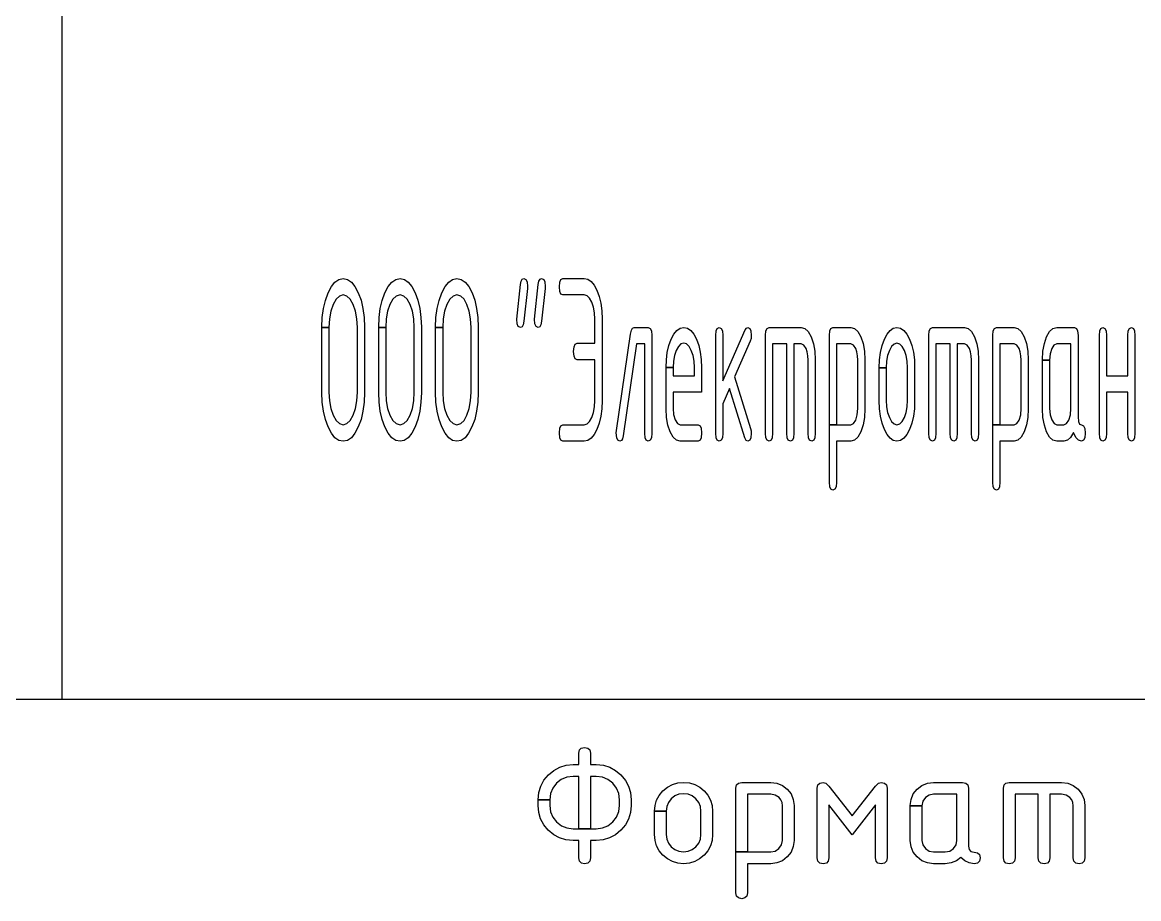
# Model space of a CAD drawing. Extents: x 0.3 to 16.3, y -11.7 to -0.2.
# Drawn here: x 14.336 to 15.282, y -11.665 to -10.923 of the extents above; entities that cross this region are included whole.
import ezdxf

# ---------------------------------------------------------------- set-up
doc = ezdxf.new("R2010")
doc.units = 0
doc.header["$MEASUREMENT"] = 0
doc.layers.add('BLACK', color=7, linetype='CONTINUOUS')

msp = doc.modelspace()

# ---------------------------------------------------------------- linework, layer by layer
at = {"layer": 'BLACK', "linetype": 'CONTINUOUS'}
for p, q in [((14.36965, -9.92135), (14.36965, -11.49615)), ((14.60442, -11.14066), (14.60806, -11.13989)), ((14.60806, -11.13989), (14.61172, -11.14066)), ((14.65259, -11.14066), (14.65623, -11.13989)), ((14.65623, -11.13989), (14.65989, -11.14066)), ((14.70076, -11.14066), (14.7044, -11.13989)), ((14.7044, -11.13989), (14.70806, -11.14066)), ((14.75975, -11.1405), (14.76115, -11.13989)), ((14.76115, -11.13989), (14.76286, -11.14069)), ((14.7748, -11.1405), (14.7762, -11.13989)), ((14.7762, -11.13989), (14.77791, -11.14069)), ((14.79257, -11.1407), (14.79427, -11.13989)), ((14.79427, -11.13989), (14.81233, -11.13989)), ((14.81233, -11.13989), (14.81542, -11.14053)), ((14.59529, -11.152), (14.5981, -11.14666)), ((14.5981, -11.14666), (14.60113, -11.14292)), ((14.60113, -11.14292), (14.60442, -11.14066)), ((14.61172, -11.14066), (14.61502, -11.14291)), ((14.61502, -11.14291), (14.61805, -11.14664)), ((14.61805, -11.14664), (14.62085, -11.15195)), ((14.64346, -11.152), (14.64627, -11.14666)), ((14.64627, -11.14666), (14.6493, -11.14292)), ((14.6493, -11.14292), (14.65259, -11.14066)), ((14.65989, -11.14066), (14.6632, -11.14291)), ((14.6632, -11.14291), (14.66622, -11.14664)), ((14.66622, -11.14664), (14.66902, -11.15195)), ((14.69163, -11.152), (14.69444, -11.14666)), ((14.69444, -11.14666), (14.69747, -11.14292)), ((14.69747, -11.14292), (14.70076, -11.14066)), ((14.70806, -11.14066), (14.71137, -11.14291)), ((14.71137, -11.14291), (14.71439, -11.14664)), ((14.71439, -11.14664), (14.71719, -11.15195)), ((14.75513, -11.17444), (14.75824, -11.14512)), ((14.75824, -11.14512), (14.75881, -11.14218)), ((14.75881, -11.14218), (14.75975, -11.1405)), ((14.76407, -11.14847), (14.76106, -11.17612)), ((14.76286, -11.14069), (14.76381, -11.14284)), ((14.76381, -11.14284), (14.76416, -11.1467)), ((14.76416, -11.1467), (14.76407, -11.14847)), ((14.77018, -11.17444), (14.77328, -11.14512)), ((14.77328, -11.14512), (14.77386, -11.14218)), ((14.77386, -11.14218), (14.7748, -11.1405)), ((14.77911, -11.14847), (14.77611, -11.17612)), ((14.77791, -11.14069), (14.77886, -11.14284)), ((14.77886, -11.14284), (14.77921, -11.1467)), ((14.77921, -11.1467), (14.77911, -11.14847)), ((14.79126, -11.14689), (14.79162, -11.14291)), ((14.79162, -11.15087), (14.79126, -11.14689)), ((14.79162, -11.14291), (14.79257, -11.1407)), ((14.81542, -11.14053), (14.81819, -11.1424)), ((14.81819, -11.1424), (14.82071, -11.14549)), ((14.82071, -11.14549), (14.82302, -11.14987)), ((14.59132, -11.16537), (14.59295, -11.15844)), ((14.59295, -11.15844), (14.59529, -11.152)), ((14.60201, -11.15743), (14.5995, -11.16185)), ((14.60482, -11.15479), (14.60201, -11.15743)), ((14.60806, -11.15389), (14.60482, -11.15479)), ((14.61129, -11.15479), (14.60806, -11.15389)), ((14.6141, -11.15743), (14.61129, -11.15479)), ((14.6166, -11.16185), (14.6141, -11.15743)), ((14.62085, -11.15195), (14.62317, -11.15836)), ((14.62317, -11.15836), (14.62479, -11.16529)), ((14.63949, -11.16537), (14.64113, -11.15844)), ((14.64113, -11.15844), (14.64346, -11.152)), ((14.65018, -11.15743), (14.64768, -11.16185)), ((14.653, -11.15479), (14.65018, -11.15743)), ((14.65623, -11.15389), (14.653, -11.15479)), ((14.65946, -11.15479), (14.65623, -11.15389)), ((14.66227, -11.15743), (14.65946, -11.15479)), ((14.66478, -11.16185), (14.66227, -11.15743)), ((14.66902, -11.15195), (14.67133, -11.15836)), ((14.67133, -11.15836), (14.67296, -11.16529)), ((14.68767, -11.16537), (14.6893, -11.15844)), ((14.6893, -11.15844), (14.69163, -11.152)), ((14.69835, -11.15743), (14.69585, -11.16185)), ((14.70117, -11.15479), (14.69835, -11.15743)), ((14.7044, -11.15389), (14.70117, -11.15479)), ((14.70763, -11.15479), (14.7044, -11.15389)), ((14.71044, -11.15743), (14.70763, -11.15479)), ((14.71294, -11.16185), (14.71044, -11.15743)), ((14.71719, -11.15195), (14.71951, -11.15836)), ((14.71951, -11.15836), (14.72113, -11.16529)), ((14.79257, -11.15307), (14.79162, -11.15087)), ((14.79427, -11.15389), (14.79257, -11.15307)), ((14.81233, -11.15389), (14.79427, -11.15389)), ((14.81474, -11.15457), (14.81233, -11.15389)), ((14.81685, -11.15655), (14.81474, -11.15457)), ((14.81873, -11.15989), (14.81685, -11.15655)), ((14.82302, -11.14987), (14.82493, -11.15516)), ((14.82493, -11.15516), (14.82628, -11.16093)), ((14.59034, -11.17292), (14.59132, -11.16537)), ((14.59757, -11.16757), (14.59641, -11.17399)), ((14.5995, -11.16185), (14.59757, -11.16757)), ((14.61854, -11.16757), (14.6166, -11.16185)), ((14.6197, -11.17399), (14.61854, -11.16757)), ((14.62479, -11.16529), (14.62578, -11.17286)), ((14.63851, -11.17292), (14.63949, -11.16537)), ((14.64574, -11.16757), (14.64458, -11.17399)), ((14.64768, -11.16185), (14.64574, -11.16757)), ((14.66672, -11.16757), (14.66478, -11.16185)), ((14.66787, -11.17399), (14.66672, -11.16757)), ((14.67296, -11.16529), (14.67395, -11.17286)), ((14.68668, -11.17292), (14.68767, -11.16537)), ((14.69391, -11.16757), (14.69276, -11.17399)), ((14.69585, -11.16185), (14.69391, -11.16757)), ((14.71489, -11.16757), (14.71294, -11.16185)), ((14.71604, -11.17399), (14.71489, -11.16757)), ((14.72113, -11.16529), (14.72212, -11.17286)), ((14.8202, -11.16419), (14.81873, -11.15989)), ((14.82106, -11.16895), (14.8202, -11.16419)), ((14.82628, -11.16093), (14.82709, -11.16728)), ((14.82709, -11.16728), (14.82737, -11.17435)), ((14.59, -11.18124), (14.59034, -11.17292)), ((14.59641, -11.17399), (14.59602, -11.18135)), ((14.62009, -11.18135), (14.6197, -11.17399)), ((14.62578, -11.17286), (14.62611, -11.18124)), ((14.63817, -11.18124), (14.63851, -11.17292)), ((14.64458, -11.17399), (14.64419, -11.18135)), ((14.66826, -11.18135), (14.66787, -11.17399)), ((14.67395, -11.17286), (14.67428, -11.18124)), ((14.68634, -11.18124), (14.68668, -11.17292)), ((14.69276, -11.17399), (14.69236, -11.18135)), ((14.71643, -11.18135), (14.71604, -11.17399)), ((14.72212, -11.17286), (14.72246, -11.18124)), ((14.75548, -11.17837), (14.75513, -11.17444)), ((14.76106, -11.17612), (14.76048, -11.17907)), ((14.77053, -11.17837), (14.77018, -11.17444)), ((14.77611, -11.17612), (14.77553, -11.17907)), ((14.82135, -11.17435), (14.82106, -11.16895)), ((14.82135, -11.19481), (14.82135, -11.17435)), ((14.82737, -11.17435), (14.82737, -11.24328)), ((14.59, -11.18135), (14.59, -11.18124)), ((14.59, -11.23639), (14.59, -11.18135)), ((14.59, -11.18135), (14.59602, -11.18135)), ((14.59602, -11.18135), (14.59, -11.18135)), ((14.59602, -11.18135), (14.59602, -11.23628)), ((14.62009, -11.23628), (14.62009, -11.18135)), ((14.62611, -11.18124), (14.62611, -11.23639)), ((14.63817, -11.18135), (14.63817, -11.18124)), ((14.63817, -11.23639), (14.63817, -11.18135)), ((14.63817, -11.18135), (14.64419, -11.18135)), ((14.64419, -11.18135), (14.63817, -11.18135)), ((14.64419, -11.18135), (14.64419, -11.23628)), ((14.66826, -11.23628), (14.66826, -11.18135)), ((14.67428, -11.18124), (14.67428, -11.23639)), ((14.68634, -11.18135), (14.68634, -11.18124)), ((14.68634, -11.23639), (14.68634, -11.18135)), ((14.68634, -11.18135), (14.69236, -11.18135)), ((14.69236, -11.18135), (14.68634, -11.18135)), ((14.69236, -11.18135), (14.69236, -11.23628)), ((14.71643, -11.23628), (14.71643, -11.18135)), ((14.72246, -11.18124), (14.72246, -11.23639)), ((14.75643, -11.18054), (14.75548, -11.17837)), ((14.75814, -11.18135), (14.75643, -11.18054)), ((14.75955, -11.18075), (14.75814, -11.18135)), ((14.76048, -11.17907), (14.75955, -11.18075)), ((14.77148, -11.18054), (14.77053, -11.17837)), ((14.77319, -11.18135), (14.77148, -11.18054)), ((14.77459, -11.18075), (14.77319, -11.18135)), ((14.77553, -11.17907), (14.77459, -11.18075)), ((14.83957, -11.26867), (14.85147, -11.18699)), ((14.85147, -11.18699), (14.85221, -11.18374)), ((14.85221, -11.18374), (14.85319, -11.18196)), ((14.85319, -11.18196), (14.85448, -11.18135)), ((14.85448, -11.18135), (14.86652, -11.18135)), ((14.86652, -11.18135), (14.86822, -11.18216)), ((14.86822, -11.18216), (14.86917, -11.18433)), ((14.86917, -11.18433), (14.86952, -11.18824)), ((14.88595, -11.19143), (14.88829, -11.18698)), ((14.88829, -11.18698), (14.89081, -11.18387)), ((14.89081, -11.18387), (14.89356, -11.182)), ((14.89356, -11.182), (14.8966, -11.18135)), ((14.8966, -11.18135), (14.89969, -11.18199)), ((14.89969, -11.18199), (14.90246, -11.18386)), ((14.90246, -11.18386), (14.90498, -11.18693)), ((14.90498, -11.18693), (14.90729, -11.19129)), ((14.92367, -11.18824), (14.92403, -11.18433)), ((14.92403, -11.18433), (14.92497, -11.18216)), ((14.92497, -11.18216), (14.92669, -11.18135)), ((14.92669, -11.18135), (14.92839, -11.18216)), ((14.92839, -11.18216), (14.92934, -11.18433)), ((14.92934, -11.18433), (14.92969, -11.18824)), ((14.92969, -11.22663), (14.94861, -11.18334)), ((14.94861, -11.18334), (14.94958, -11.18185)), ((14.94958, -11.18185), (14.95076, -11.18135)), ((14.95076, -11.18135), (14.95246, -11.18216)), ((14.95246, -11.18216), (14.95341, -11.18433)), ((14.95341, -11.18433), (14.95376, -11.18824)), ((14.96579, -11.18824), (14.96615, -11.18433)), ((14.96615, -11.18433), (14.96709, -11.18216)), ((14.96709, -11.18216), (14.9688, -11.18135)), ((14.9688, -11.18135), (14.99589, -11.18135)), ((14.99589, -11.18135), (14.99909, -11.18226)), ((14.99909, -11.18226), (15.0019, -11.18491)), ((15.0019, -11.18491), (15.00441, -11.18939)), ((15.01996, -11.18824), (15.02031, -11.18433)), ((15.02031, -11.18433), (15.02126, -11.18216)), ((15.02126, -11.18216), (15.02297, -11.18135)), ((15.02297, -11.18135), (15.03801, -11.18135)), ((15.03801, -11.18135), (15.04124, -11.18226)), ((15.04124, -11.18226), (15.04406, -11.1849)), ((15.04406, -11.1849), (15.04656, -11.18934)), ((15.06648, -11.19143), (15.06881, -11.18698)), ((15.06881, -11.18698), (15.07133, -11.18387)), ((15.07133, -11.18387), (15.07409, -11.182)), ((15.07409, -11.182), (15.07712, -11.18135)), ((15.07712, -11.18135), (15.08021, -11.182)), ((15.08021, -11.182), (15.08298, -11.18386)), ((15.08298, -11.18386), (15.0855, -11.18694)), ((15.0855, -11.18694), (15.08781, -11.19131)), ((15.1042, -11.18824), (15.10455, -11.18433)), ((15.10455, -11.18433), (15.1055, -11.18216)), ((15.1055, -11.18216), (15.10721, -11.18135)), ((15.10721, -11.18135), (15.13429, -11.18135)), ((15.13429, -11.18135), (15.13749, -11.18226)), ((15.13749, -11.18226), (15.1403, -11.18491)), ((15.1403, -11.18491), (15.14282, -11.18939)), ((15.15836, -11.18824), (15.15871, -11.18433)), ((15.15871, -11.18433), (15.15966, -11.18216)), ((15.15966, -11.18216), (15.16137, -11.18135)), ((15.16137, -11.18135), (15.17642, -11.18135)), ((15.17642, -11.18135), (15.17965, -11.18226)), ((15.17965, -11.18226), (15.18246, -11.1849)), ((15.18246, -11.1849), (15.18496, -11.18934)), ((15.20397, -11.18934), (15.20647, -11.1849)), ((15.20647, -11.1849), (15.20929, -11.18226)), ((15.20929, -11.18226), (15.21252, -11.18135)), ((15.21252, -11.18135), (15.22756, -11.18135)), ((15.22756, -11.18135), (15.22927, -11.18216)), ((15.22927, -11.18216), (15.23022, -11.18433)), ((15.23022, -11.18433), (15.23057, -11.18824)), ((15.24865, -11.18824), (15.249, -11.18433)), ((15.249, -11.18433), (15.24995, -11.18216)), ((15.24995, -11.18216), (15.25166, -11.18135)), ((15.25166, -11.18135), (15.25337, -11.18216)), ((15.25337, -11.18216), (15.25432, -11.18431)), ((15.25432, -11.18431), (15.25467, -11.18818)), ((15.27272, -11.18818), (15.27308, -11.18431)), ((15.27308, -11.18431), (15.27402, -11.18216)), ((15.27402, -11.18216), (15.27574, -11.18135)), ((15.27574, -11.18135), (15.27744, -11.18216)), ((15.27744, -11.18216), (15.27839, -11.18433)), ((15.27839, -11.18433), (15.27874, -11.18824)), ((14.80365, -11.19783), (14.80461, -11.19563)), ((14.80461, -11.19563), (14.80631, -11.19481)), ((14.80631, -11.19481), (14.82135, -11.19481)), ((14.85662, -11.19535), (14.84527, -11.27306)), ((14.86351, -11.19535), (14.85662, -11.19535)), ((14.86351, -11.27088), (14.86351, -11.19535)), ((14.86952, -11.18824), (14.86952, -11.27086)), ((14.88401, -11.19677), (14.88595, -11.19143)), ((14.89422, -11.19538), (14.89211, -11.19737)), ((14.8966, -11.1947), (14.89422, -11.19538)), ((14.89898, -11.19538), (14.8966, -11.1947)), ((14.90109, -11.19737), (14.89898, -11.19538)), ((14.90729, -11.19129), (14.9092, -11.19656)), ((14.9092, -11.19656), (14.91055, -11.20231)), ((14.92367, -11.27086), (14.92367, -11.18824)), ((14.92969, -11.18824), (14.92969, -11.22663)), ((14.95285, -11.19304), (14.93963, -11.22329)), ((14.95354, -11.19077), (14.95285, -11.19304)), ((14.95376, -11.18824), (14.95354, -11.19077)), ((14.96579, -11.27086), (14.96579, -11.18824)), ((14.98385, -11.19535), (14.97181, -11.19535)), ((14.97181, -11.19535), (14.97181, -11.27088)), ((14.98385, -11.27088), (14.98385, -11.19535)), ((14.99589, -11.19535), (14.98987, -11.19535)), ((14.98987, -11.19535), (14.98987, -11.27088)), ((14.99825, -11.19635), (14.99589, -11.19535)), ((15.00017, -11.19931), (14.99825, -11.19635)), ((15.00441, -11.18939), (15.00637, -11.19515)), ((15.00637, -11.19515), (15.00753, -11.20157)), ((15.01996, -11.26374), (15.01996, -11.18824)), ((15.03801, -11.19535), (15.02597, -11.19535)), ((15.02597, -11.19535), (15.02597, -11.26374)), ((15.04037, -11.19635), (15.03801, -11.19535)), ((15.0423, -11.19929), (15.04037, -11.19635)), ((15.04656, -11.18934), (15.0485, -11.19506)), ((15.0485, -11.19506), (15.04965, -11.2015)), ((15.06454, -11.19677), (15.06648, -11.19143)), ((15.07474, -11.19546), (15.07263, -11.19746)), ((15.07712, -11.19478), (15.07474, -11.19546)), ((15.0795, -11.19546), (15.07712, -11.19478)), ((15.08161, -11.19746), (15.0795, -11.19546)), ((15.08781, -11.19131), (15.08973, -11.1966)), ((15.08973, -11.1966), (15.09107, -11.20237)), ((15.1042, -11.27086), (15.1042, -11.18824)), ((15.12225, -11.19535), (15.11021, -11.19535)), ((15.11021, -11.19535), (15.11021, -11.27088)), ((15.12225, -11.27088), (15.12225, -11.19535)), ((15.13429, -11.19535), (15.12827, -11.19535)), ((15.12827, -11.19535), (15.12827, -11.27088)), ((15.13665, -11.19635), (15.13429, -11.19535)), ((15.13858, -11.19931), (15.13665, -11.19635)), ((15.14282, -11.18939), (15.14478, -11.19515)), ((15.14478, -11.19515), (15.14593, -11.20157)), ((15.15836, -11.26374), (15.15836, -11.18824)), ((15.17642, -11.19535), (15.16438, -11.19535)), ((15.16438, -11.19535), (15.16438, -11.26374)), ((15.17878, -11.19635), (15.17642, -11.19535)), ((15.1807, -11.19929), (15.17878, -11.19635)), ((15.18496, -11.18934), (15.18691, -11.19506)), ((15.18691, -11.19506), (15.18806, -11.2015)), ((15.20087, -11.2015), (15.20203, -11.19506)), ((15.20203, -11.19506), (15.20397, -11.18934)), ((15.21019, -11.19635), (15.20825, -11.19934)), ((15.21252, -11.19535), (15.21019, -11.19635)), ((15.22456, -11.19535), (15.21252, -11.19535)), ((15.22456, -11.25006), (15.22456, -11.19535)), ((15.23057, -11.18824), (15.23057, -11.25709)), ((15.24865, -11.27086), (15.24865, -11.18824)), ((15.25467, -11.18818), (15.25467, -11.22228)), ((15.27272, -11.22228), (15.27272, -11.18818)), ((15.27874, -11.18824), (15.27874, -11.27086)), ((14.8033, -11.20181), (14.80365, -11.19783)), ((14.80365, -11.2058), (14.8033, -11.20181)), ((14.80461, -11.208), (14.80365, -11.2058)), ((14.88183, -11.20883), (14.88265, -11.20254)), ((14.88265, -11.20254), (14.88401, -11.19677)), ((14.88874, -11.2051), (14.88787, -11.20992)), ((14.89021, -11.20076), (14.88874, -11.2051)), ((14.89211, -11.19737), (14.89021, -11.20076)), ((14.90298, -11.20076), (14.90109, -11.19737)), ((14.90446, -11.2051), (14.90298, -11.20076)), ((14.90533, -11.20992), (14.90446, -11.2051)), ((14.91055, -11.20231), (14.91137, -11.20863)), ((15.00114, -11.20215), (15.00017, -11.19931)), ((15.00171, -11.20537), (15.00114, -11.20215)), ((15.00191, -11.20909), (15.00171, -11.20537)), ((15.00753, -11.20157), (15.00793, -11.20889)), ((15.04326, -11.20212), (15.0423, -11.19929)), ((15.04383, -11.20533), (15.04326, -11.20212)), ((15.04403, -11.20904), (15.04383, -11.20533)), ((15.04965, -11.2015), (15.05005, -11.20889)), ((15.06236, -11.20883), (15.06318, -11.20254)), ((15.06318, -11.20254), (15.06454, -11.19677)), ((15.06926, -11.20519), (15.06839, -11.21)), ((15.07074, -11.20084), (15.06926, -11.20519)), ((15.07263, -11.19746), (15.07074, -11.20084)), ((15.0835, -11.20084), (15.08161, -11.19746)), ((15.08498, -11.20519), (15.0835, -11.20084)), ((15.08585, -11.21), (15.08498, -11.20519)), ((15.09107, -11.20237), (15.09189, -11.20871)), ((15.13954, -11.20215), (15.13858, -11.19931)), ((15.14011, -11.20537), (15.13954, -11.20215)), ((15.14031, -11.20909), (15.14011, -11.20537)), ((15.14593, -11.20157), (15.14633, -11.20889)), ((15.18167, -11.20212), (15.1807, -11.19929)), ((15.18224, -11.20533), (15.18167, -11.20212)), ((15.18243, -11.20904), (15.18224, -11.20533)), ((15.18806, -11.2015), (15.18845, -11.20889)), ((15.20048, -11.20889), (15.20087, -11.2015)), ((15.20694, -11.20376), (15.2065, -11.20904)), ((15.20825, -11.19934), (15.20694, -11.20376)), ((14.80631, -11.20881), (14.80461, -11.208)), ((14.82135, -11.20881), (14.80631, -11.20881)), ((14.82135, -11.24315), (14.82135, -11.20881)), ((14.88155, -11.21578), (14.88157, -11.21538)), ((14.88157, -11.21538), (14.88183, -11.20883)), ((14.88157, -11.21538), (14.88757, -11.21538)), ((14.88757, -11.21538), (14.88157, -11.21538)), ((14.88787, -11.20992), (14.88757, -11.21538)), ((14.88757, -11.21538), (14.88757, -11.22228)), ((14.90563, -11.21538), (14.90533, -11.20992)), ((14.90563, -11.22228), (14.90563, -11.21538)), ((14.91137, -11.20863), (14.91165, -11.21568)), ((15.00191, -11.27088), (15.00191, -11.20909)), ((15.00793, -11.20889), (15.00793, -11.27086)), ((15.04403, -11.25006), (15.04403, -11.20904)), ((15.05005, -11.20889), (15.05005, -11.2502)), ((15.06207, -11.21578), (15.06209, -11.21546)), ((15.06209, -11.21546), (15.06236, -11.20883)), ((15.06209, -11.21546), (15.06809, -11.21546)), ((15.06809, -11.21546), (15.06209, -11.21546)), ((15.06839, -11.21), (15.06809, -11.21546)), ((15.06809, -11.21546), (15.06809, -11.24305)), ((15.08615, -11.21546), (15.08585, -11.21)), ((15.08615, -11.24305), (15.08615, -11.21546)), ((15.09189, -11.20871), (15.09217, -11.21578)), ((15.14031, -11.27088), (15.14031, -11.20909)), ((15.14633, -11.20889), (15.14633, -11.27086)), ((15.18243, -11.25006), (15.18243, -11.20904)), ((15.18845, -11.20889), (15.18845, -11.2502)), ((15.20048, -11.20904), (15.20048, -11.20889)), ((15.20048, -11.2502), (15.20048, -11.20904)), ((15.20048, -11.20904), (15.2065, -11.20904)), ((15.2065, -11.20904), (15.20048, -11.20904)), ((15.2065, -11.20904), (15.2065, -11.25006)), ((14.88155, -11.2502), (14.88155, -11.21578)), ((14.88757, -11.22228), (14.90563, -11.22228)), ((14.91165, -11.21568), (14.91165, -11.23628)), ((14.93963, -11.22329), (14.95317, -11.2669)), ((15.06207, -11.24332), (15.06207, -11.21578)), ((15.09217, -11.21578), (15.09217, -11.24332)), ((15.25467, -11.22228), (15.27272, -11.22228)), ((14.9353, -11.23312), (14.92969, -11.24598)), ((14.94825, -11.27481), (14.9353, -11.23312)), ((14.59034, -11.24471), (14.59, -11.23639)), ((14.59602, -11.23628), (14.59641, -11.24364)), ((14.59641, -11.24364), (14.59757, -11.25007)), ((14.61854, -11.25007), (14.6197, -11.24364)), ((14.6197, -11.24364), (14.62009, -11.23628)), ((14.62611, -11.23639), (14.62578, -11.24471)), ((14.63851, -11.24471), (14.63817, -11.23639)), ((14.64419, -11.23628), (14.64458, -11.24364)), ((14.64458, -11.24364), (14.64574, -11.25007)), ((14.66672, -11.25007), (14.66787, -11.24364)), ((14.66787, -11.24364), (14.66826, -11.23628)), ((14.67428, -11.23639), (14.67395, -11.24471)), ((14.68668, -11.24471), (14.68634, -11.23639)), ((14.69236, -11.23628), (14.69276, -11.24364)), ((14.69276, -11.24364), (14.69391, -11.25007)), ((14.71489, -11.25007), (14.71604, -11.24364)), ((14.71604, -11.24364), (14.71643, -11.23628)), ((14.72246, -11.23639), (14.72212, -11.24471)), ((14.82106, -11.24859), (14.82135, -11.24315)), ((14.82737, -11.24328), (14.82709, -11.25024)), ((14.91165, -11.23628), (14.88757, -11.23628)), ((14.88757, -11.23628), (14.88757, -11.25001)), ((15.06236, -11.25027), (15.06207, -11.24332)), ((15.06809, -11.24305), (15.06839, -11.24859)), ((15.08585, -11.24851), (15.08615, -11.24305)), ((15.09217, -11.24332), (15.09189, -11.25027)), ((15.25467, -11.23628), (15.25467, -11.27083)), ((15.27272, -11.23628), (15.25467, -11.23628)), ((15.27272, -11.27083), (15.27272, -11.23628)), ((14.59132, -11.25226), (14.59034, -11.24471)), ((14.59295, -11.25919), (14.59132, -11.25226)), ((14.59757, -11.25007), (14.5995, -11.25578)), ((14.6166, -11.25578), (14.61854, -11.25007)), ((14.62479, -11.25226), (14.62316, -11.25919)), ((14.62578, -11.24471), (14.62479, -11.25226)), ((14.63949, -11.25226), (14.63851, -11.24471)), ((14.64113, -11.25919), (14.63949, -11.25226)), ((14.64574, -11.25007), (14.64768, -11.25578)), ((14.66478, -11.25578), (14.66672, -11.25007)), ((14.67296, -11.25226), (14.67133, -11.25919)), ((14.67395, -11.24471), (14.67296, -11.25226)), ((14.68767, -11.25226), (14.68668, -11.24471)), ((14.6893, -11.25919), (14.68767, -11.25226)), ((14.69391, -11.25007), (14.69585, -11.25578)), ((14.71294, -11.25578), (14.71489, -11.25007)), ((14.72113, -11.25226), (14.7195, -11.25919)), ((14.72212, -11.24471), (14.72113, -11.25226)), ((14.81873, -11.25771), (14.82019, -11.25339)), ((14.82019, -11.25339), (14.82106, -11.24859)), ((14.82709, -11.25024), (14.82627, -11.25653)), ((14.88195, -11.25759), (14.88155, -11.2502)), ((14.88757, -11.25001), (14.88801, -11.25522)), ((14.92969, -11.24598), (14.92969, -11.27084)), ((15.04359, -11.25534), (15.04403, -11.25006)), ((15.05005, -11.2502), (15.04965, -11.25753)), ((15.06318, -11.25656), (15.06236, -11.25027)), ((15.06839, -11.24859), (15.06926, -11.25342)), ((15.0835, -11.25769), (15.08498, -11.25333)), ((15.08498, -11.25333), (15.08585, -11.24851)), ((15.09189, -11.25027), (15.09107, -11.25656)), ((15.182, -11.25534), (15.18243, -11.25006)), ((15.18845, -11.2502), (15.18806, -11.25753)), ((15.20087, -11.25759), (15.20048, -11.2502)), ((15.2065, -11.25006), (15.20694, -11.25525)), ((15.22411, -11.25534), (15.22456, -11.25006)), ((14.59529, -11.26563), (14.59295, -11.25919)), ((14.5995, -11.25578), (14.60201, -11.26021)), ((14.60201, -11.26021), (14.60482, -11.26284)), ((14.60482, -11.26284), (14.60806, -11.26374)), ((14.60806, -11.26374), (14.61129, -11.26284)), ((14.61129, -11.26284), (14.6141, -11.26021)), ((14.6141, -11.26021), (14.6166, -11.25578)), ((14.62316, -11.25919), (14.62082, -11.26563)), ((14.64346, -11.26563), (14.64113, -11.25919)), ((14.64768, -11.25578), (14.65018, -11.26021)), ((14.65018, -11.26021), (14.653, -11.26284)), ((14.653, -11.26284), (14.65623, -11.26374)), ((14.65623, -11.26374), (14.65946, -11.26284)), ((14.65946, -11.26284), (14.66227, -11.26021)), ((14.66227, -11.26021), (14.66478, -11.25578)), ((14.67133, -11.25919), (14.66899, -11.26563)), ((14.69163, -11.26563), (14.6893, -11.25919)), ((14.69585, -11.25578), (14.69835, -11.26021)), ((14.69835, -11.26021), (14.70117, -11.26284)), ((14.70117, -11.26284), (14.7044, -11.26374)), ((14.7044, -11.26374), (14.70763, -11.26284)), ((14.70763, -11.26284), (14.71044, -11.26021)), ((14.71044, -11.26021), (14.71294, -11.25578)), ((14.7195, -11.25919), (14.71717, -11.26563)), ((14.81474, -11.26306), (14.81685, -11.26107)), ((14.81685, -11.26107), (14.81873, -11.25771)), ((14.82491, -11.26231), (14.82297, -11.26766)), ((14.82627, -11.25653), (14.82491, -11.26231)), ((14.8831, -11.26404), (14.88195, -11.25759)), ((14.88801, -11.25522), (14.88935, -11.25969)), ((14.88935, -11.25969), (14.8913, -11.26273)), ((14.8913, -11.26273), (14.89359, -11.26374)), ((15.03801, -11.26374), (15.04033, -11.26274)), ((15.04033, -11.26274), (15.04228, -11.25975)), ((15.04228, -11.25975), (15.04359, -11.25534)), ((15.04965, -11.25753), (15.0485, -11.26395)), ((15.06454, -11.26233), (15.06318, -11.25656)), ((15.06648, -11.26768), (15.06454, -11.26233)), ((15.06926, -11.25342), (15.07072, -11.25773)), ((15.07072, -11.25773), (15.0726, -11.26108)), ((15.0726, -11.26108), (15.07471, -11.26306)), ((15.0795, -11.26306), (15.08161, -11.26106)), ((15.08161, -11.26106), (15.0835, -11.25769)), ((15.08971, -11.26233), (15.08777, -11.26768)), ((15.09107, -11.25656), (15.08971, -11.26233)), ((15.17642, -11.26374), (15.17874, -11.26274)), ((15.17874, -11.26274), (15.18068, -11.25975)), ((15.18068, -11.25975), (15.182, -11.25534)), ((15.18806, -11.25753), (15.18691, -11.26395)), ((15.20203, -11.26404), (15.20087, -11.25759)), ((15.20694, -11.25525), (15.20828, -11.2597)), ((15.20828, -11.2597), (15.21023, -11.26274)), ((15.21023, -11.26274), (15.21252, -11.26374)), ((15.21854, -11.26374), (15.22086, -11.26274)), ((15.22086, -11.26274), (15.2228, -11.25975)), ((15.2228, -11.25975), (15.22411, -11.25534)), ((15.23057, -11.25709), (15.23093, -11.26099)), ((15.23093, -11.26099), (15.23187, -11.26316)), ((14.5981, -11.27097), (14.59529, -11.26563)), ((14.60113, -11.27471), (14.5981, -11.27097)), ((14.61802, -11.27097), (14.61499, -11.27471)), ((14.62082, -11.26563), (14.61802, -11.27097)), ((14.64627, -11.27097), (14.64346, -11.26563)), ((14.6493, -11.27471), (14.64627, -11.27097)), ((14.66619, -11.27097), (14.66316, -11.27471)), ((14.66899, -11.26563), (14.66619, -11.27097)), ((14.69444, -11.27097), (14.69163, -11.26563)), ((14.69747, -11.27471), (14.69444, -11.27097)), ((14.71436, -11.27097), (14.71133, -11.27471)), ((14.71717, -11.26563), (14.71436, -11.27097)), ((14.79126, -11.27074), (14.79162, -11.26676)), ((14.79162, -11.27472), (14.79126, -11.27074)), ((14.79162, -11.26676), (14.79257, -11.26456)), ((14.79257, -11.26456), (14.79427, -11.26374)), ((14.79427, -11.26374), (14.81233, -11.26374)), ((14.81233, -11.26374), (14.81474, -11.26306)), ((14.82064, -11.27211), (14.81811, -11.27522)), ((14.82297, -11.26766), (14.82064, -11.27211)), ((14.83943, -11.27075), (14.83957, -11.26867)), ((14.83979, -11.27473), (14.83943, -11.27075)), ((14.86386, -11.27477), (14.86351, -11.27088)), ((14.86952, -11.27086), (14.86917, -11.27477)), ((14.88504, -11.26977), (14.8831, -11.26404)), ((14.88754, -11.2742), (14.88504, -11.26977)), ((14.89359, -11.26374), (14.90864, -11.26374)), ((14.90864, -11.26374), (14.91034, -11.26456)), ((14.91034, -11.26456), (14.91129, -11.26676)), ((14.91129, -11.26676), (14.91165, -11.27074)), ((14.91165, -11.27074), (14.91129, -11.27472)), ((14.92403, -11.27476), (14.92367, -11.27086)), ((14.92969, -11.27084), (14.92934, -11.27476)), ((14.95317, -11.2669), (14.95362, -11.26887)), ((14.95376, -11.27096), (14.95341, -11.2748)), ((14.95362, -11.26887), (14.95376, -11.27096)), ((14.96615, -11.27476), (14.96579, -11.27086)), ((14.97181, -11.27088), (14.97146, -11.27477)), ((14.9842, -11.27477), (14.98385, -11.27088)), ((14.98987, -11.27088), (14.98952, -11.27477)), ((15.00226, -11.27477), (15.00191, -11.27088)), ((15.00793, -11.27086), (15.00757, -11.27477)), ((15.01996, -11.31231), (15.01996, -11.26374)), ((15.01996, -11.26374), (15.02597, -11.26374)), ((15.02597, -11.26374), (15.01996, -11.26374)), ((15.02597, -11.26374), (15.03801, -11.26374)), ((15.04656, -11.26972), (15.04406, -11.27418)), ((15.0485, -11.26395), (15.04656, -11.26972)), ((15.06881, -11.27211), (15.06648, -11.26768)), ((15.07133, -11.27522), (15.06881, -11.27211)), ((15.07471, -11.26306), (15.07712, -11.26374)), ((15.07712, -11.26374), (15.0795, -11.26306)), ((15.08543, -11.27211), (15.08291, -11.27522)), ((15.08777, -11.26768), (15.08543, -11.27211)), ((15.10455, -11.27476), (15.1042, -11.27086)), ((15.11021, -11.27088), (15.10986, -11.27477)), ((15.12261, -11.27477), (15.12225, -11.27088)), ((15.12827, -11.27088), (15.12792, -11.27477)), ((15.14066, -11.27477), (15.14031, -11.27088)), ((15.14633, -11.27086), (15.14598, -11.27477)), ((15.15836, -11.31231), (15.15836, -11.26374)), ((15.15836, -11.26374), (15.16438, -11.26374)), ((15.16438, -11.26374), (15.15836, -11.26374)), ((15.16438, -11.26374), (15.17642, -11.26374)), ((15.18496, -11.26972), (15.18246, -11.27418)), ((15.18691, -11.26395), (15.18496, -11.26972)), ((15.20397, -11.26977), (15.20203, -11.26404)), ((15.20647, -11.2742), (15.20397, -11.26977)), ((15.21252, -11.26374), (15.21854, -11.26374)), ((15.2267, -11.27043), (15.22432, -11.27448)), ((15.22867, -11.27451), (15.2267, -11.27043)), ((15.23187, -11.26316), (15.23358, -11.26397)), ((15.23358, -11.26397), (15.23529, -11.26478)), ((15.23529, -11.26478), (15.23624, -11.26695)), ((15.23624, -11.26695), (15.23659, -11.27086)), ((15.23659, -11.27086), (15.23624, -11.27476)), ((15.249, -11.27476), (15.24865, -11.27086)), ((15.25467, -11.27083), (15.25431, -11.27476)), ((15.27308, -11.27476), (15.27272, -11.27083)), ((15.27874, -11.27086), (15.27839, -11.27477)), ((14.60442, -11.27697), (14.60113, -11.27471)), ((14.60806, -11.27774), (14.60442, -11.27697)), ((14.61169, -11.27697), (14.60806, -11.27774)), ((14.61499, -11.27471), (14.61169, -11.27697)), ((14.65259, -11.27697), (14.6493, -11.27471)), ((14.65623, -11.27774), (14.65259, -11.27697)), ((14.65986, -11.27697), (14.65623, -11.27774)), ((14.66316, -11.27471), (14.65986, -11.27697)), ((14.70076, -11.27697), (14.69747, -11.27471)), ((14.7044, -11.27774), (14.70076, -11.27697)), ((14.70804, -11.27697), (14.7044, -11.27774)), ((14.71133, -11.27471), (14.70804, -11.27697)), ((14.79257, -11.27693), (14.79162, -11.27472)), ((14.79427, -11.27774), (14.79257, -11.27693)), ((14.81233, -11.27774), (14.79427, -11.27774)), ((14.81537, -11.2771), (14.81233, -11.27774)), ((14.81811, -11.27522), (14.81537, -11.2771)), ((14.84074, -11.27693), (14.83979, -11.27473)), ((14.84244, -11.27774), (14.84074, -11.27693)), ((14.84373, -11.2772), (14.84244, -11.27774)), ((14.84464, -11.2757), (14.84373, -11.2772)), ((14.84527, -11.27306), (14.84464, -11.2757)), ((14.86481, -11.27694), (14.86386, -11.27477)), ((14.86652, -11.27774), (14.86481, -11.27694)), ((14.86822, -11.27693), (14.86652, -11.27774)), ((14.86917, -11.27477), (14.86822, -11.27693)), ((14.89036, -11.27684), (14.88754, -11.2742)), ((14.89359, -11.27774), (14.89036, -11.27684)), ((14.90864, -11.27774), (14.89359, -11.27774)), ((14.91034, -11.27693), (14.90864, -11.27774)), ((14.91129, -11.27472), (14.91034, -11.27693)), ((14.92497, -11.27693), (14.92403, -11.27476)), ((14.92669, -11.27774), (14.92497, -11.27693)), ((14.92839, -11.27693), (14.92669, -11.27774)), ((14.92934, -11.27476), (14.92839, -11.27693)), ((14.94933, -11.27701), (14.94825, -11.27481)), ((14.95076, -11.27774), (14.94933, -11.27701)), ((14.95247, -11.27694), (14.95076, -11.27774)), ((14.95341, -11.2748), (14.95247, -11.27694)), ((14.96709, -11.27693), (14.96615, -11.27476)), ((14.9688, -11.27774), (14.96709, -11.27693)), ((14.97051, -11.27694), (14.9688, -11.27774)), ((14.97146, -11.27477), (14.97051, -11.27694)), ((14.98515, -11.27694), (14.9842, -11.27477)), ((14.98686, -11.27774), (14.98515, -11.27694)), ((14.98857, -11.27694), (14.98686, -11.27774)), ((14.98952, -11.27477), (14.98857, -11.27694)), ((15.00321, -11.27694), (15.00226, -11.27477)), ((15.00492, -11.27774), (15.00321, -11.27694)), ((15.00663, -11.27693), (15.00492, -11.27774)), ((15.00757, -11.27477), (15.00663, -11.27693)), ((15.03801, -11.27774), (15.02597, -11.27774)), ((15.02597, -11.27774), (15.02597, -11.3123)), ((15.04124, -11.27683), (15.03801, -11.27774)), ((15.04406, -11.27418), (15.04124, -11.27683)), ((15.07409, -11.2771), (15.07133, -11.27522)), ((15.07712, -11.27774), (15.07409, -11.2771)), ((15.08016, -11.2771), (15.07712, -11.27774)), ((15.08291, -11.27522), (15.08016, -11.2771)), ((15.1055, -11.27693), (15.10455, -11.27476)), ((15.10721, -11.27774), (15.1055, -11.27693)), ((15.10892, -11.27694), (15.10721, -11.27774)), ((15.10986, -11.27477), (15.10892, -11.27694)), ((15.12356, -11.27694), (15.12261, -11.27477)), ((15.12526, -11.27774), (15.12356, -11.27694)), ((15.12697, -11.27694), (15.12526, -11.27774)), ((15.12792, -11.27477), (15.12697, -11.27694)), ((15.14161, -11.27694), (15.14066, -11.27477)), ((15.14332, -11.27774), (15.14161, -11.27694)), ((15.14503, -11.27693), (15.14332, -11.27774)), ((15.14598, -11.27477), (15.14503, -11.27693)), ((15.17642, -11.27774), (15.16438, -11.27774)), ((15.16438, -11.27774), (15.16438, -11.3123)), ((15.17965, -11.27683), (15.17642, -11.27774)), ((15.18246, -11.27418), (15.17965, -11.27683)), ((15.20929, -11.27684), (15.20647, -11.2742)), ((15.21252, -11.27774), (15.20929, -11.27684)), ((15.21854, -11.27774), (15.21252, -11.27774)), ((15.22163, -11.27691), (15.21854, -11.27774)), ((15.22432, -11.27448), (15.22163, -11.27691)), ((15.23093, -11.27692), (15.22867, -11.27451)), ((15.23358, -11.27774), (15.23093, -11.27692)), ((15.23529, -11.27693), (15.23358, -11.27774)), ((15.23624, -11.27476), (15.23529, -11.27693)), ((15.24995, -11.27693), (15.249, -11.27476)), ((15.25166, -11.27774), (15.24995, -11.27693)), ((15.25337, -11.27693), (15.25166, -11.27774)), ((15.25431, -11.27476), (15.25337, -11.27693)), ((15.27403, -11.27693), (15.27308, -11.27476)), ((15.27574, -11.27774), (15.27403, -11.27693)), ((15.27744, -11.27693), (15.27574, -11.27774)), ((15.27839, -11.27477), (15.27744, -11.27693)), ((15.02031, -11.31622), (15.01996, -11.31231)), ((15.02126, -11.3184), (15.02031, -11.31622)), ((15.02297, -11.3192), (15.02126, -11.3184)), ((15.02467, -11.3184), (15.02297, -11.3192)), ((15.02562, -11.31622), (15.02467, -11.3184)), ((15.02597, -11.3123), (15.02562, -11.31622)), ((15.15871, -11.31622), (15.15836, -11.31231)), ((15.15966, -11.3184), (15.15871, -11.31622)), ((15.16137, -11.3192), (15.15966, -11.3184)), ((15.16308, -11.3184), (15.16137, -11.3192)), ((15.16402, -11.31622), (15.16308, -11.3184)), ((15.16438, -11.3123), (15.16402, -11.31622)), ((0.7874, -11.49615), (16.33815, -11.49615)), ((14.8098, -11.53753), (14.81261, -11.53695)), ((14.81261, -11.53695), (14.81541, -11.53753)), ((14.80768, -11.54183), (14.80826, -11.53907)), ((14.80768, -11.55157), (14.80768, -11.54183)), ((14.80826, -11.53907), (14.8098, -11.53753)), ((14.81541, -11.53753), (14.81696, -11.53906)), ((14.81696, -11.53906), (14.81753, -11.54183)), ((14.81753, -11.54183), (14.81753, -11.55157)), ((14.78651, -11.5564), (14.79146, -11.55373)), ((14.79146, -11.55373), (14.79684, -11.55212)), ((14.79684, -11.55212), (14.80275, -11.55157)), ((14.80275, -11.55157), (14.80768, -11.55157)), ((14.81753, -11.55157), (14.82246, -11.55157)), ((14.82246, -11.55157), (14.82844, -11.55212)), ((14.82844, -11.55212), (14.83386, -11.55374)), ((14.83386, -11.55374), (14.83881, -11.55643)), ((14.77537, -11.56978), (14.77806, -11.56481)), ((14.77806, -11.56481), (14.78189, -11.56022)), ((14.78189, -11.56022), (14.78651, -11.5564)), ((14.79285, -11.56411), (14.78876, -11.5673)), ((14.79746, -11.56222), (14.79285, -11.56411)), ((14.80275, -11.56157), (14.79746, -11.56222)), ((14.80768, -11.56157), (14.80275, -11.56157)), ((14.80768, -11.6058), (14.80768, -11.56157)), ((14.82246, -11.56157), (14.81753, -11.56157)), ((14.81753, -11.56157), (14.81753, -11.6058)), ((14.8277, -11.56221), (14.82246, -11.56157)), ((14.8323, -11.56409), (14.8277, -11.56221)), ((14.83641, -11.56727), (14.8323, -11.56409)), ((14.83881, -11.55643), (14.84339, -11.56025)), ((14.84339, -11.56025), (14.84719, -11.56486)), ((14.84719, -11.56486), (14.84985, -11.56983)), ((14.77375, -11.57521), (14.77537, -11.56978)), ((14.78557, -11.57141), (14.78369, -11.576)), ((14.78876, -11.5673), (14.78557, -11.57141)), ((14.83961, -11.57136), (14.83641, -11.56727)), ((14.84151, -11.57596), (14.83961, -11.57136)), ((14.84985, -11.56983), (14.85146, -11.57524)), ((14.87578, -11.57758), (14.87896, -11.57376)), ((14.87896, -11.57376), (14.88278, -11.57059)), ((14.88278, -11.57059), (14.88691, -11.56837)), ((14.88691, -11.56837), (14.89141, -11.56703)), ((14.89141, -11.56703), (14.89639, -11.56657)), ((14.89639, -11.56657), (14.90144, -11.56703)), ((14.90144, -11.56703), (14.90598, -11.56836)), ((14.90598, -11.56836), (14.9101, -11.57056)), ((14.9101, -11.57056), (14.91389, -11.57369)), ((14.91389, -11.57369), (14.91702, -11.57746)), ((14.9407, -11.57149), (14.94128, -11.5687)), ((14.9407, -11.62542), (14.9407, -11.57149)), ((14.94128, -11.5687), (14.94283, -11.56715)), ((14.94283, -11.56715), (14.94563, -11.56657)), ((14.94563, -11.56657), (14.97026, -11.56657)), ((14.97026, -11.56657), (14.97555, -11.56722)), ((14.97555, -11.56722), (14.98015, -11.5691)), ((14.98015, -11.5691), (14.98425, -11.57227)), ((14.98425, -11.57227), (14.98743, -11.57636)), ((15.00965, -11.57148), (15.01022, -11.5687)), ((15.00965, -11.6305), (15.00965, -11.57148)), ((15.01022, -11.5687), (15.01178, -11.56715)), ((15.01178, -11.56715), (15.01458, -11.56657)), ((15.01458, -11.56657), (15.01687, -11.56725)), ((15.01687, -11.56725), (15.0195, -11.56971)), ((15.0195, -11.56971), (15.0392, -11.59493)), ((15.0392, -11.59493), (15.05891, -11.56971)), ((15.05891, -11.56971), (15.06153, -11.56726)), ((15.06153, -11.56726), (15.06383, -11.56657)), ((15.06383, -11.56657), (15.06663, -11.56715)), ((15.06663, -11.56715), (15.06819, -11.5687)), ((15.06819, -11.5687), (15.06876, -11.57148)), ((15.06876, -11.57148), (15.06876, -11.6305)), ((15.09103, -11.57636), (15.09421, -11.57227)), ((15.09421, -11.57227), (15.09831, -11.5691)), ((15.09831, -11.5691), (15.10291, -11.56722)), ((15.10291, -11.56722), (15.1082, -11.56657)), ((15.1082, -11.56657), (15.13283, -11.56657)), ((15.13283, -11.56657), (15.13563, -11.56715)), ((15.13563, -11.56715), (15.13718, -11.5687)), ((15.13718, -11.5687), (15.13776, -11.57148)), ((15.13776, -11.57148), (15.13776, -11.62067)), ((15.16735, -11.57148), (15.16793, -11.5687)), ((15.16735, -11.6305), (15.16735, -11.57148)), ((15.16793, -11.5687), (15.16948, -11.56715)), ((15.16948, -11.56715), (15.17228, -11.56657)), ((15.17228, -11.56657), (15.21661, -11.56657)), ((15.21661, -11.56657), (15.22185, -11.56722)), ((15.22185, -11.56722), (15.22644, -11.56911)), ((15.22644, -11.56911), (15.23057, -11.57231)), ((15.23057, -11.57231), (15.23377, -11.57642)), ((14.77319, -11.58122), (14.77375, -11.57521)), ((14.77319, -11.58123), (14.77319, -11.58122)), ((14.77319, -11.58616), (14.77319, -11.58123)), ((14.77319, -11.58123), (14.78304, -11.58123)), ((14.78304, -11.58123), (14.77319, -11.58123)), ((14.78369, -11.576), (14.78304, -11.58123)), ((14.78304, -11.58123), (14.78304, -11.58615)), ((14.84216, -11.58123), (14.84151, -11.57596)), ((14.84216, -11.58615), (14.84216, -11.58123)), ((14.85146, -11.57524), (14.85201, -11.58122)), ((14.85201, -11.58122), (14.85201, -11.58616)), ((14.87222, -11.58619), (14.87356, -11.5817)), ((14.87356, -11.5817), (14.87578, -11.57758)), ((14.88352, -11.58359), (14.88209, -11.58703)), ((14.88593, -11.58049), (14.88352, -11.58359)), ((14.88904, -11.57807), (14.88593, -11.58049)), ((14.89248, -11.57665), (14.88904, -11.57807)), ((14.89639, -11.57616), (14.89248, -11.57665)), ((14.90029, -11.57665), (14.89639, -11.57616)), ((14.90373, -11.57807), (14.90029, -11.57665)), ((14.90683, -11.58049), (14.90373, -11.57807)), ((14.90925, -11.58359), (14.90683, -11.58049)), ((14.91068, -11.58704), (14.90925, -11.58359)), ((14.91702, -11.57746), (14.91922, -11.58158)), ((14.91922, -11.58158), (14.92056, -11.58611)), ((14.97026, -11.57657), (14.95056, -11.57657)), ((14.95056, -11.57657), (14.95056, -11.62542)), ((14.97412, -11.57728), (14.97026, -11.57657)), ((14.97727, -11.57938), (14.97412, -11.57728)), ((14.97885, -11.58141), (14.97727, -11.57938)), ((14.97979, -11.5837), (14.97885, -11.58141)), ((14.98011, -11.58634), (14.97979, -11.5837)), ((14.98743, -11.57636), (14.98931, -11.58096)), ((14.98931, -11.58096), (14.98996, -11.58624)), ((15.0885, -11.58624), (15.08915, -11.58096)), ((15.08915, -11.58096), (15.09103, -11.57636)), ((15.09907, -11.58257), (15.09835, -11.58634)), ((15.10122, -11.57942), (15.09907, -11.58257)), ((15.1044, -11.57728), (15.10122, -11.57942)), ((15.1082, -11.57657), (15.1044, -11.57728)), ((15.12791, -11.57657), (15.1082, -11.57657)), ((15.12791, -11.61565), (15.12791, -11.57657)), ((15.19691, -11.57657), (15.1772, -11.57657)), ((15.1772, -11.57657), (15.1772, -11.63052)), ((15.19691, -11.63052), (15.19691, -11.57657)), ((15.21661, -11.57657), (15.20676, -11.57657)), ((15.20676, -11.57657), (15.20676, -11.63052)), ((15.22047, -11.57728), (15.21661, -11.57657)), ((15.22363, -11.57939), (15.22047, -11.57728)), ((15.2252, -11.58143), (15.22363, -11.57939)), ((15.22614, -11.58372), (15.2252, -11.58143)), ((15.22646, -11.58638), (15.22614, -11.58372)), ((15.23377, -11.57642), (15.23567, -11.58101)), ((15.23567, -11.58101), (15.23631, -11.58624)), ((14.77374, -11.59209), (14.77319, -11.58616)), ((14.77535, -11.59748), (14.77374, -11.59209)), ((14.78304, -11.58615), (14.7837, -11.59141)), ((14.7837, -11.59141), (14.78559, -11.59601)), ((14.83963, -11.59596), (14.84152, -11.59137)), ((14.84152, -11.59137), (14.84216, -11.58615)), ((14.85145, -11.59216), (14.84983, -11.59759)), ((14.85201, -11.58616), (14.85145, -11.59216)), ((14.87176, -11.59116), (14.87178, -11.59093)), ((14.87176, -11.61083), (14.87176, -11.59116)), ((14.87178, -11.59093), (14.87222, -11.58619)), ((14.87178, -11.59093), (14.88161, -11.59093)), ((14.88161, -11.59093), (14.87178, -11.59093)), ((14.88209, -11.58703), (14.88161, -11.59093)), ((14.88161, -11.59093), (14.88161, -11.61064)), ((14.91117, -11.59093), (14.91068, -11.58704)), ((14.91117, -11.61064), (14.91117, -11.59093)), ((14.92056, -11.58611), (14.92102, -11.59116)), ((14.92102, -11.59116), (14.92102, -11.61083)), ((14.98011, -11.61565), (14.98011, -11.58634)), ((14.98996, -11.58624), (14.98996, -11.61575)), ((15.0392, -11.61087), (15.0195, -11.58565)), ((15.0195, -11.58565), (15.0195, -11.6305)), ((15.05891, -11.58565), (15.0392, -11.61087)), ((15.05891, -11.6305), (15.05891, -11.58565)), ((15.0885, -11.58634), (15.0885, -11.58624)), ((15.0885, -11.61575), (15.0885, -11.58634)), ((15.0885, -11.58634), (15.09835, -11.58634)), ((15.09835, -11.58634), (15.0885, -11.58634)), ((15.09835, -11.58634), (15.09835, -11.61565)), ((15.22646, -11.63052), (15.22646, -11.58638)), ((15.23631, -11.58624), (15.23631, -11.6305)), ((14.77801, -11.60246), (14.77535, -11.59748)), ((14.78181, -11.60708), (14.77801, -11.60246)), ((14.78559, -11.59601), (14.78879, -11.60011)), ((14.78879, -11.60011), (14.79291, -11.60328)), ((14.79291, -11.60328), (14.79751, -11.60516)), ((14.82774, -11.60515), (14.83235, -11.60326)), ((14.83235, -11.60326), (14.83645, -11.60007)), ((14.83645, -11.60007), (14.83963, -11.59596)), ((14.84715, -11.60256), (14.84331, -11.60715)), ((14.84983, -11.59759), (14.84715, -11.60256)), ((14.7864, -11.61093), (14.78181, -11.60708)), ((14.79135, -11.61362), (14.7864, -11.61093)), ((14.79751, -11.60516), (14.80275, -11.6058)), ((14.80275, -11.6058), (14.80768, -11.6058)), ((14.80768, -11.6058), (14.81753, -11.6058)), ((14.81753, -11.6058), (14.80768, -11.6058)), ((14.81753, -11.6058), (14.82246, -11.6058)), ((14.82246, -11.6058), (14.82774, -11.60515)), ((14.8387, -11.61097), (14.83374, -11.61365)), ((14.84331, -11.60715), (14.8387, -11.61097)), ((14.87222, -11.6158), (14.87176, -11.61083)), ((14.88161, -11.61064), (14.88209, -11.61459)), ((14.91068, -11.61454), (14.91117, -11.61064)), ((14.92102, -11.61083), (14.92056, -11.6158)), ((14.79676, -11.61525), (14.79135, -11.61362)), ((14.80275, -11.6158), (14.79676, -11.61525)), ((14.80768, -11.6158), (14.80275, -11.6158)), ((14.80768, -11.63052), (14.80768, -11.6158)), ((14.82246, -11.6158), (14.81753, -11.6158)), ((14.81753, -11.6158), (14.81753, -11.63052)), ((14.82837, -11.61525), (14.82246, -11.6158)), ((14.83374, -11.61365), (14.82837, -11.61525)), ((14.87356, -11.62029), (14.87222, -11.6158)), ((14.87578, -11.62441), (14.87356, -11.62029)), ((14.88209, -11.61459), (14.88351, -11.61805)), ((14.88351, -11.61805), (14.8859, -11.62113)), ((14.8859, -11.62113), (14.88898, -11.62352)), ((14.90373, -11.62351), (14.90683, -11.62109)), ((14.90683, -11.62109), (14.90925, -11.61798)), ((14.90925, -11.61798), (14.91068, -11.61454)), ((14.91921, -11.62029), (14.91699, -11.62441)), ((14.92056, -11.6158), (14.91921, -11.62029)), ((14.97724, -11.62257), (14.97939, -11.61942)), ((14.97939, -11.61942), (14.98011, -11.61565)), ((14.98931, -11.62098), (14.98743, -11.62557)), ((14.98996, -11.61575), (14.98931, -11.62098)), ((15.08915, -11.62103), (15.0885, -11.61575)), ((15.09103, -11.62563), (15.08915, -11.62103)), ((15.09835, -11.61565), (15.09907, -11.61935)), ((15.09907, -11.61935), (15.10126, -11.62254)), ((15.12503, -11.62257), (15.12719, -11.61942)), ((15.12719, -11.61942), (15.12791, -11.61565)), ((15.13776, -11.62067), (15.13833, -11.62345)), ((14.80826, -11.6333), (14.80768, -11.63052)), ((14.81753, -11.63052), (14.81695, -11.6333)), ((14.87896, -11.62823), (14.87578, -11.62441)), ((14.88278, -11.6314), (14.87896, -11.62823)), ((14.88691, -11.63362), (14.88278, -11.6314)), ((14.88898, -11.62352), (14.89243, -11.62493)), ((14.89243, -11.62493), (14.89639, -11.62542)), ((14.89639, -11.62542), (14.90029, -11.62493)), ((14.90029, -11.62493), (14.90373, -11.62351)), ((14.90998, -11.6314), (14.90586, -11.63362)), ((14.91381, -11.62823), (14.90998, -11.6314)), ((14.91699, -11.62441), (14.91381, -11.62823)), ((14.9407, -11.66011), (14.9407, -11.62542)), ((14.9407, -11.62542), (14.95056, -11.62542)), ((14.95056, -11.62542), (14.9407, -11.62542)), ((14.95056, -11.62542), (14.97026, -11.62542)), ((14.97026, -11.62542), (14.97406, -11.6247)), ((14.97406, -11.6247), (14.97724, -11.62257)), ((14.98425, -11.62969), (14.98015, -11.63287)), ((14.98743, -11.62557), (14.98425, -11.62969)), ((15.01022, -11.63329), (15.00965, -11.6305)), ((15.0195, -11.6305), (15.01892, -11.6333)), ((15.05948, -11.63329), (15.05891, -11.6305)), ((15.06876, -11.6305), (15.06819, -11.63329)), ((15.09421, -11.62972), (15.09103, -11.62563)), ((15.09831, -11.63289), (15.09421, -11.62972)), ((15.10126, -11.62254), (15.10446, -11.6247)), ((15.10446, -11.6247), (15.1082, -11.62542)), ((15.1082, -11.62542), (15.11806, -11.62542)), ((15.11806, -11.62542), (15.12186, -11.6247)), ((15.12186, -11.6247), (15.12503, -11.62257)), ((15.13141, -11.6302), (15.12752, -11.63309)), ((15.13464, -11.63311), (15.13141, -11.6302)), ((15.13833, -11.62345), (15.13989, -11.625)), ((15.13989, -11.625), (15.14269, -11.62558)), ((15.14269, -11.62558), (15.14548, -11.62616)), ((15.14548, -11.62616), (15.14704, -11.62771)), ((15.14704, -11.62771), (15.14761, -11.6305)), ((15.14761, -11.6305), (15.14704, -11.63329)), ((15.16793, -11.63329), (15.16735, -11.6305)), ((15.1772, -11.63052), (15.17662, -11.6333)), ((15.19748, -11.6333), (15.19691, -11.63052)), ((15.20676, -11.63052), (15.20618, -11.6333)), ((15.22704, -11.6333), (15.22646, -11.63052)), ((15.23631, -11.6305), (15.23574, -11.6333)), ((14.80981, -11.63484), (14.80826, -11.6333)), ((14.81261, -11.63542), (14.80981, -11.63484)), ((14.81541, -11.63484), (14.81261, -11.63542)), ((14.81695, -11.6333), (14.81541, -11.63484)), ((14.89141, -11.63496), (14.88691, -11.63362)), ((14.89639, -11.63542), (14.89141, -11.63496)), ((14.90136, -11.63496), (14.89639, -11.63542)), ((14.90586, -11.63362), (14.90136, -11.63496)), ((14.97026, -11.63542), (14.95056, -11.63542)), ((14.95056, -11.63542), (14.95056, -11.6601)), ((14.97554, -11.63477), (14.97026, -11.63542)), ((14.98015, -11.63287), (14.97554, -11.63477)), ((15.01178, -11.63484), (15.01022, -11.63329)), ((15.01458, -11.63542), (15.01178, -11.63484)), ((15.01737, -11.63484), (15.01458, -11.63542)), ((15.01892, -11.6333), (15.01737, -11.63484)), ((15.06104, -11.63484), (15.05948, -11.63329)), ((15.06383, -11.63542), (15.06104, -11.63484)), ((15.06663, -11.63484), (15.06383, -11.63542)), ((15.06819, -11.63329), (15.06663, -11.63484)), ((15.10291, -11.63477), (15.09831, -11.63289)), ((15.1082, -11.63542), (15.10291, -11.63477)), ((15.11806, -11.63542), (15.1082, -11.63542)), ((15.12312, -11.63482), (15.11806, -11.63542)), ((15.12752, -11.63309), (15.12312, -11.63482)), ((15.13835, -11.63483), (15.13464, -11.63311)), ((15.14269, -11.63542), (15.13835, -11.63483)), ((15.14548, -11.63484), (15.14269, -11.63542)), ((15.14704, -11.63329), (15.14548, -11.63484)), ((15.16948, -11.63484), (15.16793, -11.63329)), ((15.17228, -11.63542), (15.16948, -11.63484)), ((15.17507, -11.63484), (15.17228, -11.63542)), ((15.17662, -11.6333), (15.17507, -11.63484)), ((15.19904, -11.63484), (15.19748, -11.6333)), ((15.20183, -11.63542), (15.19904, -11.63484)), ((15.20463, -11.63484), (15.20183, -11.63542)), ((15.20618, -11.6333), (15.20463, -11.63484)), ((15.22859, -11.63484), (15.22704, -11.6333)), ((15.23139, -11.63542), (15.22859, -11.63484)), ((15.23419, -11.63484), (15.23139, -11.63542)), ((15.23574, -11.6333), (15.23419, -11.63484)), ((14.94128, -11.66291), (14.9407, -11.66011)), ((14.94283, -11.66446), (14.94128, -11.66291)), ((14.94563, -11.66504), (14.94283, -11.66446)), ((14.94843, -11.66446), (14.94563, -11.66504)), ((14.94998, -11.66291), (14.94843, -11.66446)), ((14.95056, -11.6601), (14.94998, -11.66291))]:
    msp.add_line(p, q, dxfattribs=at)

doc.saveas('drawing.dxf')
